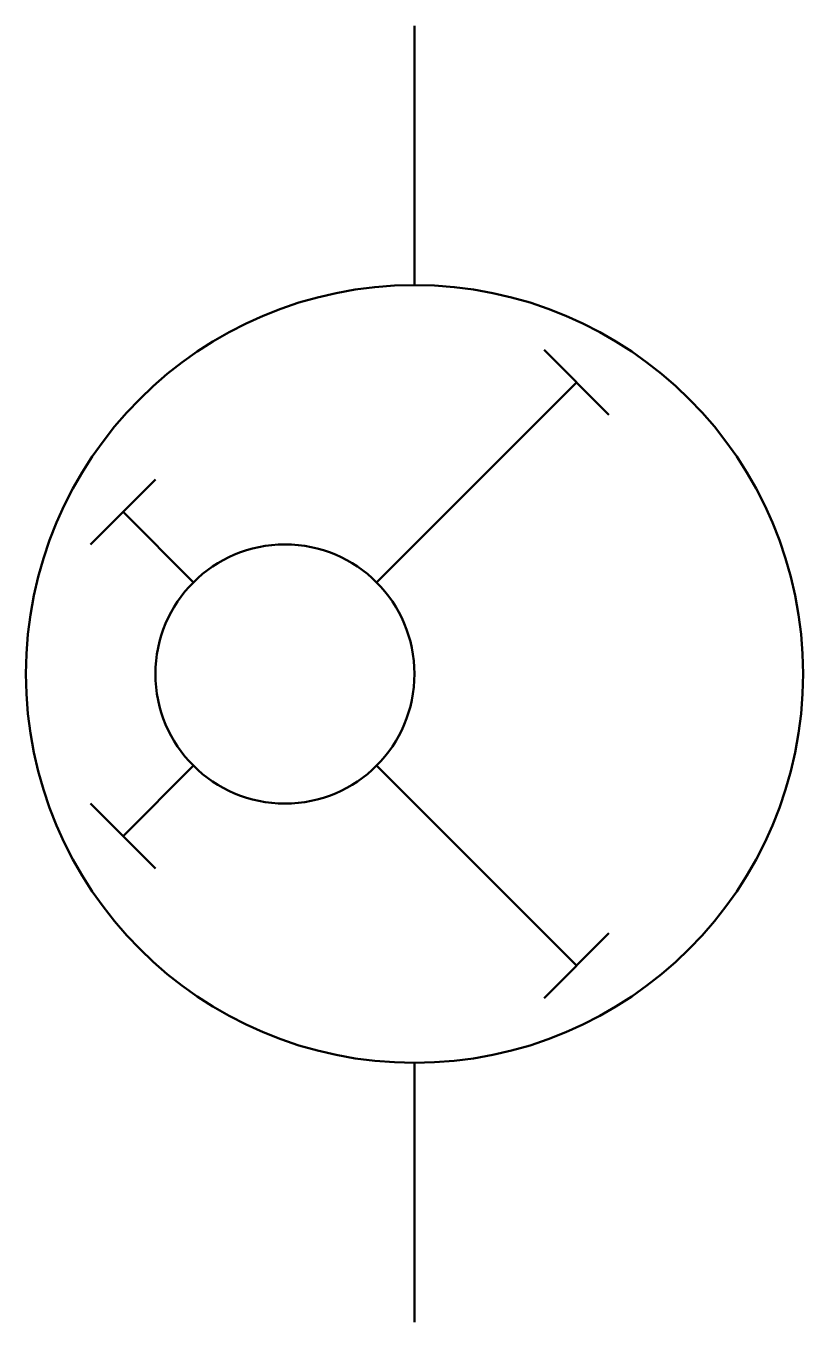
# Model space of a CAD drawing. Header units: millimetres. Extents: x 124.8 to 136.8, y -256.4 to -236.4.
import ezdxf

# ---------------------------------------------------------------- set-up
doc = ezdxf.new("R2010")
doc.units = ezdxf.units.MM
doc.linetypes.add('K5LT_BASIC', pattern=[0])

msp = doc.modelspace()

# ---------------------------------------------------------------- linework, layer by layer
at = {"color": 1, "linetype": 'K5LT_BASIC', "lineweight": 50}
for p, q in [((130.809, -236.381), (130.809, -240.381)), ((132.809, -241.381), (133.809, -242.381)), ((130.224, -244.967), (133.309, -241.881)), ((126.809, -243.381), (125.809, -244.381)), ((126.309, -243.881), (127.395, -244.967)), ((126.309, -248.881), (127.395, -247.795)), ((130.224, -247.795), (133.309, -250.881)), ((125.809, -248.381), (126.809, -249.381)), ((133.809, -250.381), (132.809, -251.381)), ((130.809, -256.381), (130.809, -252.381))]:
    msp.add_line(p, q, dxfattribs=at)
for centre, radius, start, end in [((130.809, -246.381), 6, 0, 180), ((128.809, -246.381), 2, 0, 180), ((130.809, -246.381), 6, 180, 0), ((128.809, -246.381), 2, 180, 0)]:
    msp.add_arc(centre, radius, start, end, dxfattribs=at)

doc.saveas('drawing.dxf')
